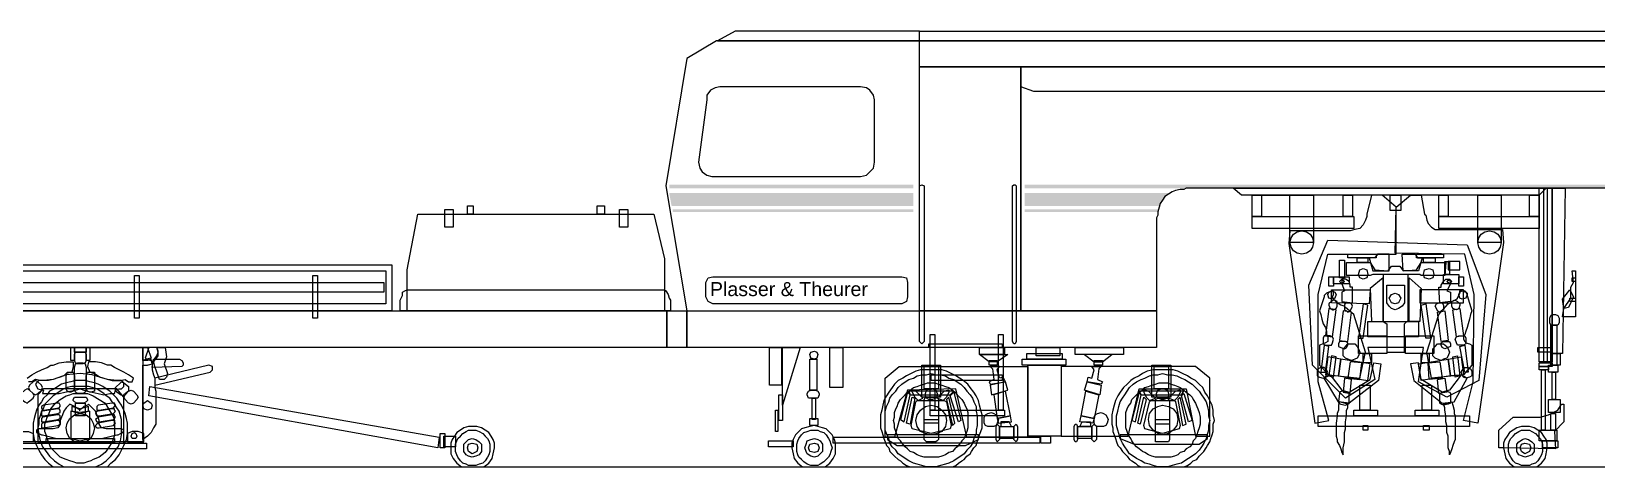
# Model space of a CAD drawing. Extents: x 232357 to 307872, y -9829 to 33775.
# Drawn here: x 281985 to 294250, y 14532 to 17944 of the extents above; entities that cross this region are included whole.
import ezdxf

# ---------------------------------------------------------------- set-up
doc = ezdxf.new("R2010")
doc.units = 0
doc.header["$LTSCALE"] = 750
doc.header["$MEASUREMENT"] = 0
doc.layers.get('0').update_dxf_attribs({"linetype": 'CONTINUOUS'})
doc.styles.add('Roman', font='txt')

msp = doc.modelspace()

# ---------------------------------------------------------------- hatches: boundary and pattern name
at = {"lineweight": -2}
for points in [[(286983, 16742), (288897, 16742), (288897, 16714), (286983, 16714)], [(289767, 16742), (304229, 16742), (304229, 16714), (289767, 16714)], [(288897, 16677), (286983, 16677), (287002, 16576), (288897, 16576)], [(289767, 16677), (290923, 16677), (290913, 16677), (290895, 16668), (290876, 16650), (290858, 16631), (290830, 16594), (290830, 16585), (290830, 16576), (289767, 16576)], [(287011, 16548), (288897, 16548), (288897, 16529), (287011, 16529)], [(289767, 16548), (290812, 16548), (290812, 16529), (289767, 16529)]]:
    msp.add_hatch(color=0, dxfattribs=at).paths.add_polyline_path(points)

# ---------------------------------------------------------------- linework, layer by layer
at = {"color": 0, "lineweight": -2}
for points in [[(288944, 17944), (287501, 17944), (287362, 17870), (288944, 17870), (288944, 17944)], [(288944, 17944), (305496, 17944), (305496, 17870), (288944, 17870), (288944, 17944)], [(288944, 17870), (287353, 17870), (287122, 17732), (286956, 16733), (287122, 15753), (288944, 15753), (288944, 17870)], [(288944, 17870), (305496, 17870), (305496, 17667), (288944, 17667), (288944, 17870)], [(288944, 17667), (289739, 17667), (289739, 15753), (288944, 15753), (288944, 17667)], [(289739, 17667), (304266, 17667)], [(295500, 16714), (291061, 16714), (291052, 16714), (291033, 16714), (291015, 16705), (290987, 16705), (290950, 16696), (290923, 16687), (290895, 16668), (290867, 16650), (290849, 16622), (290830, 16594), (290821, 16566), (290812, 16529), (290812, 16502), (290802, 16483), (290802, 16465), (290802, 16455), (290802, 15753), (289739, 15753), (289739, 17667)], [(289739, 17667), (304284, 17667), (304284, 17537), (304201, 17473), (289841, 17473), (289739, 17510), (289739, 17667)], [(288481, 17510), (287381, 17510), (287344, 17500), (287307, 17482), (287279, 17445), (287279, 17408), (287214, 16918), (287224, 16872), (287242, 16844), (287279, 16816), (287316, 16807), (288481, 16807), (288528, 16816), (288555, 16844), (288583, 16872), (288592, 16918), (288592, 17408), (288583, 17445), (288555, 17482), (288528, 17500), (288481, 17510)], [(288962, 16742), (288962, 16742), (288981, 16733), (288981, 15512), (288962, 15494), (288962, 15494), (288944, 15512), (288944, 16733), (288962, 16742)], [(289683, 16742), (289693, 16742), (289702, 16733), (289702, 15512), (289693, 15494), (289683, 15494), (289674, 15512), (289674, 16733), (289683, 16742)], [(291403, 16714), (293854, 16714), (293798, 16659), (291468, 16659), (291403, 16714)], [(293798, 16714), (293900, 16714), (293900, 15355), (293798, 15355), (293798, 16714)], [(293835, 16714), (293863, 16714), (293863, 15355), (293835, 15355), (293835, 16714)], [(293900, 16714), (294002, 16714), (293983, 15420), (293900, 15420), (293900, 16714)], [(285402, 16576), (285448, 16576), (285448, 16511), (285402, 16511), (285402, 16576)], [(286419, 16576), (286475, 16576), (286475, 16511), (286419, 16511), (286419, 16576)], [(291551, 16659), (291625, 16659), (291625, 16492), (291551, 16492), (291551, 16659)], [(291986, 16659), (291607, 16659), (291986, 16659)], [(291616, 16659), (291875, 16659), (291616, 16659)], [(292569, 16659), (292485, 16659), (292448, 16511), (292448, 16492), (292439, 16465), (292421, 16428), (292393, 16400), (292356, 16391), (292319, 16381), (292282, 16381), (292263, 16381), (291847, 16381), (291838, 16280), (292041, 14874), (292152, 14893), (292069, 15198), (292069, 15882), (292143, 16197), (292679, 16197), (292679, 16566), (292569, 16659)], [(291847, 16659), (292032, 16659), (292032, 16289), (291847, 16289), (291847, 16659)], [(292263, 16659), (292337, 16659), (292337, 16492), (292263, 16492), (292263, 16659)], [(292633, 16659), (292716, 16659), (292716, 16539), (292633, 16539), (292633, 16659)], [(292790, 16659), (292874, 16659), (292901, 16511), (292911, 16502), (292920, 16465), (292929, 16437), (292957, 16409), (292985, 16391), (293031, 16391), (293059, 16391), (293077, 16391), (293512, 16391), (293521, 16289), (293318, 14874), (293207, 14893), (293281, 15198), (293290, 15882), (293216, 16197), (292670, 16206), (292679, 16566), (292790, 16659)], [(293012, 16659), (293086, 16659), (293086, 16492), (293012, 16492), (293012, 16659)], [(293318, 16659), (293502, 16659), (293502, 16289), (293318, 16289), (293318, 16659)], [(293724, 16659), (293798, 16659), (293798, 16492), (293724, 16492), (293724, 16659)], [(285014, 16511), (286863, 16511), (286946, 16160), (286946, 15753), (284930, 15753), (284930, 16076), (285014, 16511)], [(285226, 16548), (285291, 16548), (285291, 16409), (285226, 16409), (285226, 16548)], [(286595, 16548), (286660, 16548), (286660, 16409), (286595, 16409), (286595, 16548)], [(291551, 16492), (292347, 16492), (292347, 16400), (291551, 16400), (291551, 16492)], [(293012, 16492), (293798, 16492), (293798, 16400), (293012, 16400), (293012, 16492)], [(291847, 16289), (291856, 16326), (291875, 16354), (291903, 16372), (291940, 16381), (291977, 16372), (292004, 16354), (292023, 16326), (292032, 16289), (292023, 16252), (292004, 16224), (291977, 16206), (291940, 16197), (291903, 16206), (291875, 16224), (291856, 16252), (291847, 16289)], [(293318, 16289), (293327, 16326), (293345, 16354), (293373, 16372), (293410, 16381), (293447, 16372), (293475, 16354), (293493, 16326), (293502, 16289), (293493, 16252), (293475, 16224), (293447, 16206), (293410, 16197), (293373, 16206), (293345, 16224), (293327, 16252), (293318, 16289)], [(292023, 15327), (291995, 15956), (292143, 16307), (293234, 16271), (293382, 15882), (293327, 15207), (293077, 15078), (292855, 15198), (292892, 15466), (292458, 15466), (292513, 15216), (292282, 15068), (292023, 15327)], [(292300, 16197), (292522, 16197), (292522, 16169), (292300, 16169), (292300, 16197)], [(292624, 16197), (292532, 16197), (292513, 16169), (292467, 16169), (292495, 16067), (292624, 16067), (292624, 16197)], [(292726, 16197), (292827, 16197), (292846, 16169), (292883, 16169), (292855, 16067), (292735, 16067), (292726, 16197)], [(292837, 16197), (293049, 16197), (293049, 16169), (292837, 16169), (292837, 16197)], [(281158, 16113), (284810, 16113), (284810, 15753), (281158, 15753), (281158, 16113)], [(281204, 16067), (284764, 16067), (284764, 15808), (281204, 15808), (281204, 16067)], [(292236, 16150), (292273, 16150), (292273, 16012), (292236, 16012), (292236, 16150)], [(292670, 16104), (292707, 16104), (292735, 16067), (292837, 16076), (292874, 16132), (293068, 16132), (293059, 16030), (292874, 16030), (292864, 16039), (292670, 16039), (292495, 16039), (292476, 16030), (292291, 16030), (292291, 16132), (292476, 16132), (292513, 16076), (292615, 16067), (292642, 16104), (292670, 16104)], [(292374, 16169), (292458, 16169), (292458, 16132), (292374, 16132), (292374, 16169)], [(292384, 16039), (292393, 16076), (292421, 16086), (292448, 16076), (292458, 16039), (292448, 16012), (292421, 16002), (292393, 16012), (292384, 16039)], [(292892, 16169), (292985, 16169), (292985, 16132), (292892, 16132), (292892, 16169)], [(292892, 16039), (292901, 16076), (292938, 16086), (292966, 16076), (292975, 16039), (292966, 16012), (292938, 16002), (292901, 16012), (292892, 16039)], [(293059, 16141), (293096, 16141), (293096, 16039), (293059, 16039), (293059, 16141)], [(293179, 16141), (293086, 16141), (293086, 16076), (293179, 16076), (293179, 16141)], [(294085, 16067), (294085, 15706), (293983, 15706), (293993, 15771), (294048, 15854), (294048, 15938), (294067, 15975), (294057, 16067), (294085, 16067)], [(281204, 15975), (284746, 15975), (284746, 15901), (281204, 15901), (281204, 15975)], [(282794, 16030), (282831, 16030), (282831, 15697), (282794, 15697), (282794, 16030)], [(284191, 16030), (284228, 16030), (284228, 15697), (284191, 15697), (284191, 16030)], [(287325, 16021), (288805, 16021), (288842, 16012), (288851, 15975), (288851, 15864), (288842, 15827), (288805, 15808), (287325, 15808), (287288, 15827), (287270, 15864), (287270, 15975), (287288, 16012), (287325, 16021)], [(292152, 16021), (292189, 16021), (292189, 15947), (292152, 15947), (292152, 16021)], [(292189, 16021), (292310, 16021), (292310, 15965), (292189, 15965), (292189, 16021)], [(292236, 15984), (292254, 16002), (292273, 15984), (292254, 15965), (292236, 15984)], [(292254, 15827), (292337, 15817), (292337, 15938), (292319, 15938), (292319, 15956), (292310, 15984), (292282, 16002), (292254, 16002), (292254, 15965), (292273, 15910), (292254, 15901), (292254, 15827)], [(292578, 16012), (292476, 15928), (292485, 15669), (292578, 15669), (292578, 16012)], [(292605, 15429), (292744, 15429), (292744, 15651), (292772, 15679), (292772, 16039), (292578, 16039), (292578, 15669), (292605, 15651), (292605, 15429)], [(292605, 15956), (292744, 15956), (292744, 15845), (292744, 15817), (292726, 15790), (292698, 15771), (292670, 15762), (292642, 15771), (292624, 15790), (292605, 15817), (292605, 15845), (292605, 15956)], [(292781, 16012), (292874, 15928), (292864, 15669), (292781, 15669), (292781, 16012)], [(293105, 15827), (293022, 15817), (293012, 15938), (293031, 15938), (293031, 15956), (293049, 15984), (293068, 16002), (293096, 16002), (293105, 15965), (293077, 15910), (293105, 15901), (293105, 15827)], [(293049, 16039), (293170, 16039), (293170, 15965), (293049, 15965), (293049, 16039)], [(293077, 15984), (293096, 16002), (293114, 15984), (293096, 15965), (293077, 15984)], [(293170, 16021), (293207, 16021), (293207, 15947), (293170, 15947), (293170, 16021)], [(294057, 16012), (294085, 16012), (294085, 15984), (294057, 15984), (294057, 16012)], [(284940, 15919), (286946, 15919), (286956, 15910), (286974, 15882), (286983, 15854), (286993, 15836), (286993, 15753), (284875, 15753), (284875, 15817), (284875, 15836), (284884, 15854), (284893, 15873), (284893, 15891), (284893, 15901), (284912, 15910), (284930, 15919), (284940, 15919)], [(292115, 15864), (292078, 15753), (292088, 15725), (292097, 15688), (292106, 15651), (292125, 15623), (292134, 15595), (292134, 15568), (292143, 15549), (292143, 15531), (292143, 15512), (292125, 15503), (292106, 15494), (292078, 15485), (292078, 15327), (292152, 15253), (292393, 15226), (292439, 15429), (292347, 15725), (292282, 15780), (292273, 15790), (292245, 15799), (292217, 15817), (292189, 15845), (292180, 15864), (292189, 15882), (292189, 15901), (292180, 15910), (292152, 15901), (292134, 15891), (292115, 15873), (292115, 15864)], [(292143, 15882), (292152, 15901), (292180, 15910), (292199, 15901), (292208, 15882), (292199, 15854), (292180, 15845), (292152, 15854), (292143, 15882)], [(292199, 15836), (292189, 15836), (292171, 15827), (292152, 15808), (292152, 15799), (292162, 15771), (292180, 15762), (292189, 15762), (292208, 15771), (292217, 15790), (292217, 15799), (292217, 15827), (292199, 15836)], [(292171, 15919), (292476, 15919), (292467, 15808), (292171, 15817), (292171, 15919)], [(292624, 15854), (292642, 15882), (292670, 15891), (292698, 15882), (292716, 15854), (292698, 15817), (292670, 15808), (292642, 15817), (292624, 15854)], [(293207, 15919), (292864, 15919), (292864, 15817), (293207, 15817), (293207, 15919)], [(293234, 15873), (293271, 15753), (293262, 15725), (293253, 15688), (293244, 15651), (293234, 15623), (293225, 15595), (293216, 15568), (293207, 15549), (293207, 15531), (293216, 15512), (293225, 15503), (293253, 15494), (293271, 15485), (293271, 15327), (293207, 15253), (292957, 15226), (292920, 15429), (293012, 15725), (293086, 15808), (293096, 15817), (293114, 15827), (293142, 15836), (293160, 15854), (293179, 15891), (293179, 15910), (293197, 15919), (293216, 15910), (293234, 15891), (293234, 15873), (293234, 15873)], [(293133, 15836), (293142, 15836), (293160, 15827), (293179, 15808), (293179, 15799), (293170, 15771), (293151, 15762), (293151, 15762), (293123, 15771), (293114, 15790), (293114, 15799), (293114, 15827), (293133, 15836)], [(293170, 15882), (293179, 15901), (293197, 15910), (293225, 15901), (293234, 15882), (293225, 15854), (293197, 15845), (293179, 15854), (293170, 15882)], [(293983, 15845), (294039, 15919), (294067, 15864), (294030, 15780), (293993, 15771), (293983, 15845)], [(294039, 15854), (294085, 15854), (294085, 15827), (294039, 15827), (294039, 15854)], [(280381, 15753), (286965, 15753), (286965, 15466), (280381, 15466), (280381, 15753)], [(286965, 15753), (287122, 15753), (287122, 15466), (286965, 15466), (286965, 15753)], [(287122, 15753), (290802, 15753), (290802, 15466), (287122, 15466), (287122, 15753)], [(289674, 15753), (289720, 15753), (289674, 15753)], [(292208, 15762), (292152, 15771), (292125, 15558), (292180, 15549), (292208, 15762)], [(292328, 15743), (292263, 15753), (292236, 15521), (292300, 15512), (292328, 15743)], [(292310, 15817), (292300, 15817), (292282, 15817), (292273, 15799), (292273, 15780), (292273, 15762), (292291, 15753), (292300, 15743), (292319, 15753), (292328, 15771), (292337, 15790), (292328, 15808), (292310, 15817)], [(292458, 15799), (292421, 15808), (292384, 15540), (292421, 15540), (292458, 15799)], [(292874, 15799), (292911, 15808), (292948, 15540), (292911, 15540), (292874, 15799)], [(293012, 15817), (293022, 15817), (293040, 15817), (293049, 15799), (293049, 15780), (293049, 15762), (293031, 15753), (293022, 15743), (293003, 15753), (292994, 15771), (292985, 15790), (292994, 15808), (293012, 15817)], [(293003, 15743), (293059, 15753), (293086, 15521), (293031, 15512), (293003, 15743)], [(293123, 15762), (293179, 15771), (293207, 15558), (293151, 15549), (293123, 15762)], [(293900, 15725), (293928, 15725), (293946, 15716), (293956, 15697), (293956, 15660), (293946, 15642), (293928, 15642), (293900, 15642), (293891, 15642), (293882, 15660), (293882, 15697), (293891, 15716), (293900, 15725)], [(292458, 15669), (292855, 15669), (292855, 15549), (292458, 15549), (292458, 15669)], [(293891, 15642), (293937, 15642), (293937, 15327), (293891, 15327), (293891, 15642)], [(281870, 15466), (282859, 15466), (282859, 14726), (281870, 14726), (281870, 15466)], [(282295, 15466), (282323, 15466), (282323, 15364), (282295, 15364), (282295, 15466)], [(282323, 15466), (282415, 15466), (282415, 15429), (282323, 15429), (282323, 15466)], [(282415, 15466), (282443, 15466), (282443, 15364), (282415, 15364), (282415, 15466)], [(282896, 15466), (282924, 15383), (282887, 15374), (282859, 15364), (282859, 15466), (282896, 15466)], [(282905, 15466), (282878, 15383), (282942, 15355), (282961, 15374), (282979, 15401), (282979, 15438), (282970, 15466), (282905, 15466)], [(282942, 15364), (282970, 15401), (282979, 15429), (282970, 15466), (283035, 15466), (283044, 15392), (283026, 15337), (283053, 15263), (283044, 15235), (283026, 15216), (282989, 15216), (282970, 15272), (282952, 15318), (282942, 15364), (282942, 15364)], [(287769, 15466), (287862, 15466), (287862, 15170), (287769, 15170), (287769, 15466)], [(288010, 15466), (287871, 15013), (287871, 15466), (288010, 15466)], [(288241, 15466), (288343, 15466), (288343, 15152), (288241, 15152), (288241, 15466)], [(289018, 15494), (289591, 15494), (289591, 15466), (289018, 15466), (289018, 15494)], [(289027, 15568), (289064, 15568), (289064, 14976), (289027, 14976), (289027, 15568)], [(289415, 15466), (289609, 15466), (289609, 15411), (289415, 15411), (289415, 15466)], [(289563, 15568), (289600, 15568), (289600, 14976), (289563, 14976), (289563, 15568)], [(289859, 15466), (290044, 15466), (290044, 15401), (289859, 15401), (289859, 15466)], [(290164, 15466), (290543, 15466), (290543, 15411), (290164, 15411), (290164, 15466)], [(292152, 15475), (292115, 15485), (292088, 15272), (292125, 15272), (292152, 15475)], [(292162, 15558), (292134, 15558), (292115, 15558), (292106, 15540), (292106, 15521), (292106, 15494), (292125, 15485), (292152, 15485), (292171, 15485), (292180, 15503), (292189, 15531), (292180, 15549), (292162, 15558)], [(292282, 15512), (292254, 15512), (292236, 15512), (292226, 15494), (292226, 15494), (292226, 15475), (292245, 15466), (292273, 15457), (292291, 15466), (292300, 15485), (292300, 15485), (292300, 15503), (292282, 15512)], [(292263, 15429), (292263, 15457), (292282, 15475), (292300, 15494), (292328, 15494), (292356, 15494), (292374, 15475), (292384, 15457), (292393, 15429), (292384, 15401), (292374, 15383), (292356, 15374), (292328, 15364), (292300, 15374), (292282, 15383), (292263, 15401), (292263, 15429)], [(292384, 15558), (292605, 15558), (292605, 15420), (292384, 15420), (292384, 15558)], [(292753, 15558), (292975, 15558), (292975, 15420), (292753, 15420), (292753, 15558)], [(292966, 15429), (292966, 15457), (292985, 15475), (293003, 15494), (293031, 15494), (293049, 15494), (293077, 15475), (293086, 15457), (293096, 15429), (293086, 15401), (293077, 15383), (293049, 15374), (293031, 15364), (293003, 15374), (292985, 15383), (292966, 15401), (292966, 15429)], [(293049, 15512), (293077, 15512), (293096, 15512), (293105, 15494), (293105, 15494), (293105, 15475), (293086, 15466), (293059, 15457), (293040, 15466), (293031, 15485), (293031, 15485), (293031, 15503), (293049, 15512)], [(293170, 15558), (293197, 15558), (293216, 15558), (293225, 15540), (293225, 15521), (293225, 15494), (293207, 15485), (293179, 15485), (293160, 15485), (293151, 15503), (293142, 15531), (293151, 15549), (293170, 15558)], [(293179, 15475), (293216, 15485), (293244, 15272), (293216, 15272), (293179, 15475)], [(293789, 15466), (293891, 15466), (293891, 15429), (293789, 15429), (293789, 15466)], [(281953, 15226), (281990, 15253), (282027, 15272), (282064, 15290), (282110, 15309), (282138, 15327), (282156, 15327), (282203, 15346), (282258, 15355), (282277, 15355), (282314, 15355), (282314, 15318), (282304, 15272), (282258, 15263), (282240, 15244), (282212, 15235), (282184, 15226), (282156, 15216), (282119, 15207), (282092, 15207), (282055, 15207), (282018, 15216), (281990, 15198), (281962, 15198)], [(282341, 15429), (282388, 15429), (282406, 15429), (282415, 15411), (282415, 15364), (282406, 15346), (282388, 15337), (282341, 15337), (282332, 15346), (282323, 15364), (282323, 15411), (282332, 15429), (282341, 15429)], [(282351, 15346), (282388, 15346), (282406, 15337), (282415, 15309), (282415, 15142), (282406, 15115), (282388, 15105), (282351, 15105), (282332, 15115), (282323, 15142), (282323, 15309), (282332, 15337), (282351, 15346)], [(282785, 15226), (282748, 15253), (282711, 15272), (282674, 15290), (282637, 15309), (282609, 15327), (282582, 15327), (282535, 15346), (282489, 15355), (282462, 15355), (282434, 15355), (282425, 15318), (282443, 15272), (282480, 15263), (282508, 15244), (282526, 15235), (282554, 15226), (282591, 15216), (282619, 15207), (282656, 15207), (282683, 15207), (282720, 15216), (282748, 15198), (282776, 15198), (282785, 15226)], [(282933, 15337), (282924, 15374), (282896, 15364), (282859, 15364), (282859, 15327), (282887, 15327), (282933, 15337)], [(282933, 15337), (282933, 15290), (282942, 15253), (282952, 15226), (282952, 15189), (282952, 15152), (282961, 15124), (282961, 15078), (282961, 15041), (282961, 14994), (282961, 14957), (282961, 14911), (282961, 14865), (282942, 14837), (282924, 14800), (282896, 14772), (282859, 14745), (282859, 15327), (282896, 15327), (282933, 15337)], [(283164, 15318), (282933, 15309), (282942, 15374), (283146, 15374), (283164, 15364), (283174, 15346), (283174, 15327), (283164, 15318)], [(288084, 15411), (288093, 15429), (288121, 15438), (288139, 15429), (288148, 15411), (288139, 15383), (288121, 15374), (288093, 15383), (288084, 15411)], [(288084, 15374), (288139, 15374), (288139, 15133), (288084, 15133), (288084, 15374)], [(289415, 15411), (289637, 15411), (289554, 15355), (289489, 15355), (289415, 15411)], [(289489, 15364), (289554, 15364), (289554, 15327), (289489, 15327), (289489, 15364)], [(289748, 15374), (290090, 15374), (290090, 15327), (289748, 15327), (289748, 15374)], [(289785, 15420), (290063, 15420), (290063, 15374), (289785, 15374), (289785, 15420)], [(290451, 15411), (290238, 15411), (290312, 15355), (290377, 15355), (290451, 15411)], [(290312, 15364), (290377, 15364), (290377, 15327), (290312, 15327), (290312, 15364)], [(292559, 15337), (292541, 15207), (292310, 15031), (292226, 15041), (292115, 15226), (292162, 15253), (292254, 15133), (292310, 15115), (292476, 15216), (292504, 15346), (292559, 15337)], [(292245, 15374), (292143, 15392), (292125, 15253), (292226, 15244), (292245, 15374)], [(292208, 15392), (292171, 15401), (292152, 15244), (292189, 15235), (292208, 15392)], [(292476, 15337), (292245, 15374), (292226, 15244), (292458, 15207), (292476, 15337)], [(292411, 15346), (292319, 15355), (292300, 15226), (292393, 15216), (292411, 15346)], [(292421, 15420), (292485, 15420), (292485, 15346), (292421, 15346), (292421, 15420)], [(292790, 15337), (292818, 15207), (293040, 15031), (293133, 15041), (293234, 15226), (293188, 15253), (293096, 15133), (293040, 15115), (292874, 15216), (292855, 15346), (292790, 15337)], [(292855, 15337), (293086, 15374), (293105, 15244), (292874, 15207), (292855, 15337)], [(292874, 15420), (292938, 15420), (292938, 15346), (292874, 15346), (292874, 15420)], [(292929, 15346), (293022, 15355), (293040, 15226), (292938, 15216), (292929, 15346)], [(293086, 15374), (293188, 15392), (293207, 15253), (293105, 15244), (293086, 15374)], [(293123, 15392), (293160, 15401), (293179, 15244), (293142, 15235), (293123, 15392)], [(293798, 15346), (293900, 15346), (293900, 15318), (293798, 15318), (293798, 15346)], [(293900, 15420), (293965, 15420), (293965, 15327), (293900, 15327), (293900, 15420)], [(282369, 15263), (282258, 15253), (282156, 15216), (282082, 15207), (282064, 15207), (282045, 15207), (282027, 15189), (282018, 15179), (282027, 15161), (282036, 15142), (282082, 15133), (282073, 15105), (282082, 15105), (282110, 15105), (282156, 15105), (282184, 15105), (282203, 15105), (282249, 15115), (282286, 15124), (282332, 15133), (282369, 15142), (282397, 15133), (282425, 15124), (282462, 15115), (282508, 15105), (282554, 15096), (282600, 15105), (282628, 15105), (282637, 15105), (282646, 15133), (282674, 15142), (282693, 15142), (282711, 15161), (282711, 15179), (282711, 15189), (282693, 15207), (282674, 15207), (282656, 15207), (282582, 15216), (282462, 15253), (282369, 15263)], [(282286, 15272), (282295, 15272), (282314, 15272), (282323, 15244), (282323, 15142), (282314, 15124), (282295, 15115), (282286, 15115), (282267, 15124), (282258, 15142), (282258, 15244), (282267, 15272), (282286, 15272)], [(282443, 15272), (282452, 15272), (282480, 15272), (282480, 15244), (282480, 15142), (282480, 15124), (282452, 15115), (282443, 15115), (282425, 15124), (282415, 15142), (282415, 15244), (282425, 15272), (282443, 15272)], [(283377, 15327), (282952, 15226), (282952, 15170), (283386, 15272), (283405, 15290), (283405, 15318), (283377, 15327)], [(289203, 14532), (289230, 14541), (289249, 14560), (289277, 14578), (289295, 14588), (289314, 14615), (289341, 14634), (289351, 14652), (289369, 14680), (289388, 14699), (289397, 14726), (289406, 14754), (289415, 14782), (289425, 14809), (289434, 14837), (289434, 14865), (289434, 14893), (289434, 14939), (289425, 14976), (289415, 15013), (289406, 15050), (289388, 15087), (289369, 15115), (289341, 15152), (289323, 15179), (289286, 15207), (289258, 15226), (289230, 15244), (289193, 15263), (289156, 15281), (289119, 15290), (289073, 15290), (289036, 15290), (288999, 15290), (288953, 15290), (288916, 15281), (288879, 15263), (288842, 15244), (288814, 15226), (288777, 15207), (288749, 15179), (288731, 15152), (288703, 15115), (288685, 15087), (288666, 15050), (288657, 15013), (288648, 14976), (288639, 14939), (288639, 14893), (288639, 14865), (288639, 14837), (288648, 14809), (288657, 14782), (288666, 14754), (288676, 14726), (288685, 14699), (288703, 14680), (288712, 14652), (288731, 14634), (288749, 14615), (288777, 14588), (288796, 14578), (288814, 14560), (288842, 14541), (288870, 14532), (289203, 14532)], [(288676, 15226), (288786, 15318), (289794, 15318), (289794, 14763), (289314, 14763), (289230, 15142), (288851, 15133), (288749, 14763), (288676, 14763), (288676, 15226)], [(288676, 14893), (288676, 14930), (288676, 14967), (288685, 15004), (288703, 15041), (288712, 15068), (288731, 15096), (288759, 15124), (288777, 15152), (288805, 15179), (288833, 15198), (288860, 15216), (288897, 15226), (288925, 15244), (288962, 15253), (288999, 15253), (289036, 15263), (289073, 15253), (289110, 15253), (289147, 15244), (289175, 15226), (289212, 15216), (289240, 15198), (289267, 15179), (289295, 15152), (289314, 15124), (289341, 15096), (289360, 15068), (289369, 15041), (289388, 15004), (289388, 14967), (289397, 14930), (289397, 14893), (289397, 14856), (289388, 14819), (289388, 14791), (289369, 14754), (289360, 14717), (289341, 14689), (289314, 14662), (289295, 14634), (289267, 14615), (289240, 14597), (289212, 14578), (289175, 14560), (289147, 14551), (289110, 14541), (289073, 14532), (289036, 14532), (288999, 14532), (288962, 14541), (288925, 14551), (288897, 14560), (288860, 14578), (288833, 14597), (288805, 14615), (288777, 14634), (288759, 14662), (288731, 14689), (288712, 14717), (288703, 14754), (288685, 14791), (288676, 14819), (288676, 14856), (288676, 14893)], [(288962, 15327), (289110, 15327), (289110, 15078), (288962, 15078), (288962, 15327)], [(288981, 15318), (289092, 15318), (289092, 15142), (288981, 15142), (288981, 15318)], [(289036, 15253), (289591, 15253), (289591, 15207), (289036, 15207), (289036, 15253)], [(289498, 15318), (289517, 15300), (289526, 15216), (289489, 15198), (289498, 15179), (289619, 15198), (289600, 15235), (289572, 15226), (289554, 15290), (289572, 15318), (289498, 15318)], [(289794, 15327), (290053, 15327), (290053, 14772), (289794, 14772), (289794, 15327)], [(291218, 15226), (291107, 15318), (290053, 15318), (290053, 14772), (290580, 14772), (290664, 15142), (291033, 15142), (291107, 14772), (291218, 14772), (291218, 15226)], [(290368, 15318), (290349, 15300), (290340, 15216), (290377, 15198), (290368, 15179), (290257, 15198), (290266, 15235), (290294, 15226), (290312, 15290), (290294, 15318), (290368, 15318)], [(291015, 14532), (291043, 14541), (291070, 14560), (291089, 14578), (291117, 14588), (291135, 14615), (291154, 14634), (291172, 14652), (291191, 14680), (291200, 14699), (291218, 14726), (291228, 14754), (291237, 14782), (291246, 14809), (291246, 14837), (291246, 14865), (291255, 14893), (291246, 14939), (291246, 14976), (291237, 15013), (291218, 15050), (291200, 15087), (291181, 15115), (291163, 15152), (291135, 15179), (291107, 15207), (291070, 15226), (291043, 15244), (291006, 15263), (290969, 15281), (290932, 15290), (290895, 15290), (290849, 15290), (290812, 15290), (290775, 15290), (290728, 15281), (290691, 15263), (290664, 15244), (290627, 15226), (290599, 15207), (290571, 15179), (290543, 15152), (290516, 15115), (290497, 15087), (290479, 15050), (290469, 15013), (290460, 14976), (290451, 14939), (290451, 14893), (290451, 14865), (290460, 14837), (290460, 14809), (290469, 14782), (290479, 14754), (290488, 14726), (290497, 14699), (290516, 14680), (290534, 14652), (290553, 14634), (290571, 14615), (290590, 14588), (290608, 14578), (290636, 14560), (290654, 14541), (290682, 14532), (291015, 14532)], [(290488, 14893), (290488, 14930), (290497, 14967), (290506, 15004), (290516, 15041), (290534, 15068), (290553, 15096), (290571, 15124), (290590, 15152), (290617, 15179), (290645, 15198), (290682, 15216), (290710, 15226), (290747, 15244), (290775, 15253), (290812, 15253), (290849, 15263), (290886, 15253), (290923, 15253), (290960, 15244), (290997, 15226), (291024, 15216), (291052, 15198), (291080, 15179), (291107, 15152), (291135, 15124), (291154, 15096), (291172, 15068), (291191, 15041), (291200, 15004), (291209, 14967), (291209, 14930), (291218, 14893), (291209, 14856), (291209, 14819), (291200, 14791), (291191, 14754), (291172, 14717), (291154, 14689), (291135, 14662), (291107, 14634), (291080, 14615), (291052, 14597), (291024, 14578), (290997, 14560), (290960, 14551), (290923, 14541), (290886, 14532), (290849, 14532), (290812, 14532), (290775, 14541), (290747, 14551), (290710, 14560), (290682, 14578), (290645, 14597), (290617, 14615), (290590, 14634), (290571, 14662), (290553, 14689), (290534, 14717), (290516, 14754), (290506, 14791), (290497, 14819), (290488, 14856), (290488, 14893)], [(290765, 15327), (290913, 15327), (290913, 15078), (290765, 15078), (290765, 15327)], [(290784, 15318), (290895, 15318), (290895, 15142), (290784, 15142), (290784, 15318)], [(292115, 15309), (292088, 15309), (292069, 15300), (292060, 15281), (292060, 15263), (292060, 15244), (292078, 15235), (292106, 15226), (292125, 15235), (292134, 15253), (292143, 15272), (292134, 15290), (292115, 15309)], [(292328, 15216), (292273, 15226), (292263, 15115), (292319, 15105), (292328, 15216)], [(293003, 15216), (293059, 15226), (293077, 15115), (293012, 15105), (293003, 15216)], [(293216, 15309), (293244, 15309), (293262, 15300), (293271, 15281), (293271, 15263), (293271, 15244), (293253, 15235), (293225, 15226), (293207, 15235), (293197, 15253), (293188, 15272), (293197, 15290), (293216, 15309)], [(293798, 15318), (293872, 15318), (293872, 15290), (293798, 15290), (293798, 15318)], [(293817, 15290), (293845, 15290), (293845, 14819), (293817, 14819), (293817, 15290)], [(293872, 15327), (293946, 15327), (293946, 15272), (293872, 15272), (293872, 15327)], [(293900, 15272), (293928, 15272), (293928, 15059), (293900, 15059), (293900, 15272)], [(281962, 15041), (281999, 15068), (282008, 15087), (281999, 15105), (281971, 15133), (281953, 15142), (281934, 15133), (281907, 15105), (281897, 15087), (281897, 15068), (281934, 15041), (281953, 15031), (281962, 15041)], [(282036, 15105), (282064, 15133), (282073, 15152), (282064, 15170), (282036, 15198), (282018, 15207), (281999, 15198), (281971, 15170), (281962, 15152), (281971, 15133), (281999, 15105), (282018, 15096), (282036, 15105)], [(282582, 14532), (282609, 14560), (282646, 14588), (282674, 14625), (282693, 14662), (282711, 14699), (282730, 14745), (282739, 14791), (282739, 14837), (282739, 14874), (282730, 14911), (282720, 14948), (282711, 14976), (282693, 15013), (282674, 15041), (282656, 15068), (282628, 15096), (282600, 15124), (282572, 15142), (282545, 15161), (282508, 15179), (282480, 15189), (282443, 15198), (282406, 15207), (282369, 15207), (282332, 15207), (282295, 15198), (282258, 15189), (282221, 15179), (282193, 15161), (282166, 15142), (282129, 15124), (282110, 15096), (282082, 15068), (282064, 15041), (282045, 15013), (282027, 14976), (282018, 14948), (282008, 14911), (281999, 14874), (281999, 14837), (281999, 14791), (282008, 14745), (282027, 14699), (282045, 14662), (282064, 14625), (282092, 14588), (282119, 14560), (282156, 14532), (282582, 14532)], [(282489, 14532), (282535, 14551), (282572, 14578), (282609, 14615), (282637, 14652), (282665, 14689), (282683, 14735), (282693, 14782), (282693, 14837), (282693, 14865), (282693, 14902), (282683, 14930), (282674, 14967), (282656, 14994), (282637, 15022), (282619, 15041), (282600, 15068), (282572, 15087), (282554, 15105), (282526, 15124), (282498, 15142), (282462, 15152), (282434, 15161), (282406, 15161), (282369, 15161), (282332, 15161), (282304, 15161), (282267, 15152), (282240, 15142), (282212, 15124), (282184, 15105), (282156, 15087), (282138, 15068), (282110, 15041), (282092, 15022), (282082, 14994), (282064, 14967), (282055, 14930), (282045, 14902), (282045, 14865), (282036, 14837), (282045, 14782), (282055, 14735), (282073, 14689), (282101, 14652), (282129, 14615), (282166, 14578), (282203, 14551), (282240, 14532), (282489, 14532)], [(282036, 15096), (282036, 14726), (282711, 14717), (282711, 15078), (282656, 15142), (282082, 15142), (282036, 15096)], [(282092, 14837), (282092, 14865), (282101, 14893), (282110, 14920), (282119, 14939), (282138, 14985), (282175, 15031), (282212, 15059), (282258, 15087), (282286, 15096), (282314, 15105), (282341, 15105), (282369, 15105), (282397, 15105), (282425, 15105), (282452, 15096), (282471, 15087), (282517, 15059), (282563, 15031), (282591, 14985), (282619, 14939), (282628, 14920), (282637, 14893), (282637, 14865), (282637, 14837), (282637, 14809), (282637, 14782), (282628, 14754), (282619, 14726), (282591, 14680), (282563, 14643), (282517, 14606), (282471, 14588), (282452, 14578), (282425, 14569), (282397, 14560), (282369, 14560), (282341, 14560), (282314, 14569), (282286, 14578), (282258, 14588), (282212, 14606), (282175, 14643), (282138, 14680), (282119, 14726), (282110, 14754), (282101, 14782), (282092, 14809), (282092, 14837)], [(282683, 15096), (282646, 15124), (282646, 15142), (282646, 15152), (282683, 15189), (282693, 15198), (282711, 15189), (282748, 15161), (282748, 15142), (282748, 15124), (282711, 15096), (282702, 15087), (282683, 15096)], [(282748, 15031), (282720, 15059), (282711, 15078), (282720, 15096), (282748, 15124), (282767, 15133), (282785, 15124), (282813, 15096), (282822, 15078), (282813, 15059), (282785, 15031), (282767, 15022), (282748, 15031)], [(282915, 15161), (285180, 14763), (285171, 14680), (282905, 15087), (282915, 15161)], [(287843, 15096), (287871, 15096), (287871, 14893), (287843, 14893), (287843, 15096)], [(288093, 15133), (288130, 15133), (288148, 15124), (288158, 15105), (288158, 15096), (288148, 15068), (288130, 15068), (288093, 15068), (288074, 15068), (288065, 15096), (288065, 15105), (288074, 15124), (288093, 15133)], [(288740, 14893), (288749, 14920), (288749, 14957), (288759, 14985), (288768, 15004), (288777, 15031), (288796, 15059), (288814, 15078), (288833, 15096), (288851, 15115), (288870, 15133), (288897, 15152), (288925, 15161), (288953, 15170), (288981, 15179), (289008, 15189), (289036, 15189), (289064, 15189), (289092, 15179), (289119, 15170), (289147, 15161), (289175, 15152), (289203, 15133), (289221, 15115), (289240, 15096), (289258, 15078), (289277, 15059), (289295, 15031), (289304, 15004), (289314, 14985), (289323, 14957), (289323, 14920), (289323, 14893), (289323, 14865), (289323, 14837), (289314, 14809), (289304, 14782), (289295, 14754), (289277, 14735), (289258, 14708), (289240, 14689), (289221, 14671), (289203, 14652), (289175, 14643), (289147, 14625), (289119, 14615), (289092, 14606), (289064, 14606), (289036, 14606), (289008, 14606), (288981, 14606), (288953, 14615), (288925, 14625), (288897, 14643), (288870, 14652), (288851, 14671), (288833, 14689), (288814, 14708), (288796, 14735), (288777, 14754), (288768, 14782), (288759, 14809), (288749, 14837), (288749, 14865), (288740, 14893)], [(288851, 15115), (288796, 14902), (288823, 14883), (288870, 15096), (288851, 15115)], [(288870, 15096), (289184, 15096), (289212, 15124), (288860, 15124), (288870, 15096)], [(288971, 15068), (288916, 15124), (288897, 15133), (288879, 15133), (288888, 15115), (288907, 15078), (288934, 15050), (288971, 15068)], [(289018, 15142), (289045, 15142), (289073, 15133), (289082, 15105), (289082, 15087), (289073, 15068), (289045, 15059), (289018, 15059), (288999, 15068), (288990, 15087), (288990, 15105), (288999, 15133), (289018, 15142)], [(289082, 15068), (289138, 15124), (289166, 15133), (289175, 15133), (289175, 15115), (289156, 15078), (289129, 15050), (289082, 15068)], [(289212, 15115), (289267, 14893), (289249, 14883), (289184, 15087), (289212, 15115)], [(289508, 15096), (289637, 15133), (289619, 15198), (289498, 15170), (289508, 15096)], [(289656, 14930), (289619, 15124), (289526, 15096), (289554, 14911), (289656, 14930)], [(290211, 14930), (290248, 15124), (290349, 15096), (290312, 14911), (290211, 14930)], [(290358, 15096), (290238, 15133), (290257, 15198), (290368, 15170), (290358, 15096)], [(290562, 14893), (290562, 14920), (290562, 14957), (290571, 14985), (290580, 15004), (290599, 15031), (290608, 15059), (290627, 15078), (290645, 15096), (290664, 15115), (290691, 15133), (290710, 15152), (290738, 15161), (290765, 15170), (290793, 15179), (290821, 15189), (290849, 15189), (290886, 15189), (290913, 15179), (290941, 15170), (290969, 15161), (290987, 15152), (291015, 15133), (291033, 15115), (291061, 15096), (291080, 15078), (291089, 15059), (291107, 15031), (291117, 15004), (291126, 14985), (291135, 14957), (291144, 14920), (291144, 14893), (291144, 14865), (291135, 14837), (291126, 14809), (291117, 14782), (291107, 14754), (291089, 14735), (291080, 14708), (291061, 14689), (291033, 14671), (291015, 14652), (290987, 14643), (290969, 14625), (290941, 14615), (290913, 14606), (290886, 14606), (290849, 14606), (290821, 14606), (290793, 14606), (290765, 14615), (290738, 14625), (290710, 14643), (290691, 14652), (290664, 14671), (290645, 14689), (290627, 14708), (290608, 14735), (290599, 14754), (290580, 14782), (290571, 14809), (290562, 14837), (290562, 14865), (290562, 14893)], [(290664, 15115), (290608, 14893), (290636, 14883), (290682, 15096), (290664, 15115)], [(290682, 15096), (290997, 15096), (291015, 15124), (290664, 15124), (290682, 15096)], [(290793, 15068), (290738, 15124), (290710, 15133), (290701, 15133), (290701, 15115), (290719, 15078), (290747, 15050), (290793, 15068)], [(290839, 15142), (290858, 15142), (290886, 15133), (290895, 15105), (290895, 15087), (290886, 15068), (290858, 15059), (290839, 15059), (290812, 15068), (290802, 15087), (290802, 15105), (290812, 15133), (290839, 15142)], [(290895, 15068), (290950, 15124), (290978, 15133), (290987, 15133), (290987, 15115), (290969, 15078), (290941, 15050), (290895, 15068)], [(291015, 15105), (291080, 14893), (291052, 14883), (290997, 15087), (291015, 15105)], [(292291, 15115), (292254, 15124), (292236, 15115), (292236, 15105), (292226, 15041), (292226, 15031), (292245, 15022), (292282, 15013), (292300, 15022), (292310, 15031), (292310, 15096), (292310, 15105), (292291, 15115)], [(292393, 15170), (292476, 15170), (292476, 14976), (292393, 14976), (292393, 15170)], [(292883, 15170), (292957, 15170), (292957, 14976), (292883, 14976), (292883, 15170)], [(293040, 15115), (293077, 15124), (293096, 15115), (293105, 15105), (293105, 15041), (293105, 15031), (293086, 15022), (293049, 15013), (293031, 15022), (293022, 15031), (293022, 15096), (293022, 15105), (293040, 15115)], [(282360, 14754), (282535, 14754), (282656, 14782), (282665, 14782), (282683, 14791), (282702, 14800), (282711, 14819), (282693, 14828), (282674, 14828), (282656, 14828), (282646, 14828), (282572, 14828), (282535, 14837), (282517, 14865), (282517, 14893), (282508, 14920), (282498, 14939), (282489, 14967), (282462, 14994), (282434, 15022), (282425, 15013), (282397, 15004), (282378, 14985), (282360, 14976), (282360, 14976), (282369, 14976), (282351, 14985), (282323, 15004), (282304, 15013), (282286, 15022), (282258, 14994), (282240, 14967), (282230, 14939), (282221, 14920), (282212, 14893), (282212, 14865), (282193, 14837), (282156, 14828), (282082, 14828), (282073, 14828), (282055, 14828), (282036, 14828), (282027, 14819), (282027, 14800), (282045, 14791), (282064, 14782), (282073, 14782), (282184, 14754), (282360, 14754)], [(282193, 15031), (282082, 15013), (282064, 15004), (282064, 14994), (282064, 14994), (282073, 14976), (282082, 14976), (282203, 14994), (282212, 15004), (282212, 15013), (282212, 15013), (282203, 15031), (282193, 15031)], [(282193, 14985), (282073, 14967), (282064, 14967), (282064, 14948), (282064, 14948), (282064, 14930), (282082, 14930), (282193, 14948), (282212, 14957), (282212, 14967), (282212, 14976), (282203, 14985), (282193, 14985)], [(282443, 14967), (282369, 14957), (282295, 14967), (282295, 14754), (282369, 14735), (282443, 14754), (282443, 14967)], [(282434, 15004), (282369, 14985), (282304, 15004), (282304, 14967), (282369, 14948), (282434, 14967), (282434, 15004)], [(282341, 15078), (282397, 15078), (282415, 15078), (282425, 15059), (282425, 15050), (282415, 15041), (282397, 15031), (282341, 15031), (282323, 15041), (282314, 15050), (282314, 15059), (282323, 15078), (282341, 15078)], [(282332, 15031), (282406, 15031), (282406, 14930), (282332, 14930), (282332, 15031)], [(282619, 14985), (282508, 14967), (282498, 14967), (282489, 14948), (282489, 14948), (282498, 14930), (282517, 14930), (282628, 14948), (282637, 14957), (282646, 14967), (282637, 14976), (282637, 14985), (282619, 14985)], [(282619, 15031), (282508, 15013), (282498, 15004), (282498, 14994), (282498, 14994), (282498, 14976), (282517, 14976), (282628, 14994), (282637, 15004), (282646, 15013), (282646, 15013), (282637, 15031), (282619, 15031)], [(282859, 15013), (282868, 15031), (282896, 15050), (282924, 15031), (282933, 15013), (282924, 14985), (282896, 14976), (282868, 14985), (282859, 15013)], [(287816, 14976), (287834, 14976), (287834, 14809), (287816, 14809), (287816, 14976)], [(288102, 15068), (288130, 15068), (288130, 14902), (288102, 14902), (288102, 15068)], [(288842, 14874), (288888, 15078), (288907, 15068), (288870, 14865), (288842, 14874)], [(289036, 15050), (289138, 15050), (289156, 15041), (289193, 14856), (289184, 14828), (289036, 14791), (288888, 14828), (288879, 14856), (288916, 15041), (288925, 15050), (289036, 15050)], [(288916, 14893), (288925, 14939), (288953, 14976), (288990, 15004), (289036, 15013), (289082, 15004), (289119, 14976), (289147, 14939), (289156, 14893), (289147, 14846), (289119, 14809), (289082, 14791), (289036, 14782), (288990, 14791), (288953, 14809), (288925, 14846), (288916, 14893)], [(288999, 15078), (289073, 15078), (289082, 15078), (289092, 15059), (289092, 14745), (289082, 14735), (289073, 14726), (288999, 14726), (288990, 14735), (288981, 14745), (288981, 15059), (288990, 15078), (288999, 15078)], [(289027, 14976), (289609, 14976), (289609, 14930), (289027, 14930), (289027, 14976)], [(289221, 14874), (289175, 15078), (289156, 15059), (289203, 14856), (289221, 14874)], [(290654, 14874), (290701, 15078), (290719, 15059), (290673, 14865), (290654, 14874)], [(290849, 15050), (290941, 15050), (290950, 15041), (290987, 14856), (290978, 14828), (290849, 14791), (290710, 14828), (290701, 14856), (290747, 15041), (290756, 15050), (290849, 15050)], [(290738, 14902), (290747, 14948), (290775, 14985), (290812, 15004), (290849, 15013), (290895, 15004), (290932, 14985), (290960, 14948), (290969, 14902), (290960, 14856), (290932, 14819), (290895, 14791), (290849, 14782), (290812, 14791), (290775, 14819), (290747, 14856), (290738, 14902)], [(290812, 15068), (290886, 15068), (290895, 15059), (290904, 15050), (290904, 14745), (290895, 14726), (290886, 14726), (290812, 14726), (290793, 14726), (290793, 14745), (290793, 15050), (290793, 15059), (290812, 15068)], [(291033, 14865), (290987, 15078), (290969, 15059), (291006, 14856), (291033, 14865)], [(292236, 15041), (292226, 15013), (292226, 14976), (292217, 14948), (292217, 14930), (292208, 14874), (292208, 14828), (292208, 14800), (292208, 14772), (292217, 14745), (292217, 14726), (292236, 14699), (292245, 14671), (292254, 14643), (292263, 14625), (292263, 14652), (292263, 14680), (292273, 14726), (292273, 14772), (292273, 14800), (292282, 14828), (292282, 14856), (292282, 14883), (292291, 14930), (292291, 14976), (292300, 14994), (292300, 15022), (292236, 15041)], [(292347, 14976), (292532, 14976), (292532, 14930), (292347, 14930), (292347, 14976)], [(292827, 14976), (293012, 14976), (293012, 14930), (292827, 14930), (292827, 14976)], [(293114, 15041), (293123, 15013), (293133, 14976), (293133, 14948), (293142, 14930), (293142, 14874), (293142, 14828), (293142, 14800), (293142, 14772), (293142, 14745), (293133, 14726), (293123, 14699), (293114, 14671), (293105, 14643), (293096, 14625), (293096, 14652), (293086, 14680), (293086, 14726), (293086, 14772), (293077, 14800), (293077, 14828), (293077, 14856), (293068, 14883), (293068, 14930), (293059, 14976), (293059, 14994), (293049, 15022), (293114, 15041)], [(293521, 14680), (293484, 14680), (293484, 14819), (293595, 14920), (293808, 14920), (293872, 14939), (293946, 14976), (293974, 15022), (293993, 15022), (293993, 14883), (293919, 14809), (293928, 14671), (293521, 14680)], [(293872, 15059), (293965, 15059), (293965, 14957), (293872, 14957), (293872, 15059)], [(282193, 14939), (282073, 14920), (282064, 14911), (282064, 14902), (282064, 14902), (282064, 14883), (282082, 14883), (282193, 14902), (282212, 14911), (282212, 14920), (282212, 14930), (282203, 14939), (282193, 14939)], [(282193, 14893), (282073, 14874), (282064, 14865), (282064, 14856), (282064, 14846), (282064, 14837), (282082, 14837), (282193, 14856), (282212, 14865), (282212, 14874), (282212, 14874), (282203, 14893), (282193, 14893)], [(282258, 14837), (282267, 14874), (282286, 14911), (282323, 14939), (282369, 14948), (282415, 14939), (282452, 14911), (282471, 14874), (282480, 14837), (282471, 14791), (282452, 14754), (282415, 14726), (282369, 14726), (282323, 14726), (282286, 14754), (282267, 14791), (282258, 14837)], [(282619, 14939), (282508, 14920), (282498, 14911), (282489, 14902), (282489, 14902), (282498, 14883), (282517, 14883), (282628, 14902), (282637, 14911), (282646, 14920), (282637, 14930), (282637, 14939), (282619, 14939)], [(282619, 14893), (282508, 14874), (282498, 14865), (282489, 14856), (282489, 14846), (282498, 14837), (282517, 14837), (282628, 14856), (282637, 14865), (282646, 14874), (282637, 14874), (282637, 14893), (282619, 14893)], [(285532, 14532), (285569, 14560), (285596, 14597), (285605, 14634), (285615, 14680), (285615, 14717), (285605, 14745), (285587, 14772), (285569, 14800), (285541, 14819), (285513, 14837), (285476, 14846), (285439, 14846), (285411, 14846), (285374, 14837), (285347, 14819), (285319, 14800), (285300, 14772), (285282, 14745), (285273, 14717), (285273, 14680), (285273, 14634), (285291, 14597), (285319, 14560), (285356, 14532), (285532, 14532)], [(288204, 14532), (288241, 14560), (288269, 14597), (288287, 14634), (288287, 14680), (288287, 14717), (288278, 14745), (288259, 14782), (288241, 14800), (288213, 14828), (288185, 14837), (288148, 14846), (288121, 14856), (288084, 14846), (288047, 14837), (288019, 14828), (287991, 14800), (287973, 14782), (287954, 14745), (287945, 14717), (287945, 14680), (287954, 14634), (287963, 14597), (287991, 14560), (288028, 14532), (288204, 14532)], [(288084, 14911), (288148, 14911), (288148, 14856), (288084, 14856), (288084, 14911)], [(288981, 14902), (289092, 14902), (289092, 14874), (288981, 14874), (288981, 14902)], [(289452, 14902), (289452, 14920), (289462, 14939), (289480, 14948), (289508, 14957), (289526, 14948), (289545, 14939), (289554, 14920), (289563, 14902), (289554, 14874), (289545, 14856), (289526, 14846), (289508, 14846), (289480, 14846), (289462, 14856), (289452, 14874), (289452, 14902)], [(289554, 14865), (289554, 14865), (289572, 14846), (289572, 14745), (289554, 14726), (289554, 14726), (289545, 14745), (289545, 14846), (289554, 14865)], [(289665, 14883), (289656, 14930), (289554, 14911), (289563, 14874), (289665, 14883)], [(289572, 14846), (289683, 14846), (289683, 14754), (289572, 14754), (289572, 14846)], [(289665, 14846), (289646, 14883), (289582, 14883), (289582, 14846), (289665, 14846)], [(289702, 14865), (289702, 14865), (289711, 14846), (289711, 14745), (289702, 14726), (289702, 14726), (289683, 14745), (289683, 14846), (289702, 14865)], [(290164, 14865), (290174, 14865), (290183, 14846), (290183, 14745), (290174, 14726), (290164, 14726), (290155, 14745), (290155, 14846), (290164, 14865)], [(290183, 14846), (290294, 14846), (290294, 14754), (290183, 14754), (290183, 14846)], [(290201, 14883), (290211, 14930), (290312, 14911), (290303, 14874), (290201, 14883)], [(290201, 14846), (290220, 14883), (290284, 14883), (290284, 14846), (290201, 14846)], [(290312, 14865), (290312, 14865), (290331, 14846), (290331, 14745), (290312, 14726), (290312, 14726), (290294, 14745), (290294, 14846), (290312, 14865)], [(290312, 14902), (290312, 14920), (290321, 14939), (290340, 14948), (290368, 14957), (290386, 14948), (290405, 14939), (290414, 14920), (290423, 14902), (290414, 14874), (290405, 14856), (290386, 14846), (290368, 14846), (290340, 14846), (290321, 14856), (290312, 14874), (290312, 14902)], [(290793, 14902), (290904, 14902), (290904, 14865), (290793, 14865), (290793, 14902)], [(292069, 14930), (293253, 14930), (293253, 14846), (292069, 14846), (292069, 14930)], [(292421, 14856), (292458, 14856), (292458, 14819), (292421, 14819), (292421, 14856)], [(292892, 14856), (292938, 14856), (292938, 14819), (292892, 14819), (292892, 14856)], [(293780, 14532), (293817, 14560), (293845, 14597), (293854, 14634), (293863, 14680), (293863, 14717), (293854, 14745), (293835, 14772), (293817, 14800), (293789, 14819), (293761, 14837), (293724, 14846), (293697, 14846), (293660, 14846), (293623, 14837), (293595, 14819), (293567, 14800), (293549, 14772), (293530, 14745), (293521, 14717), (293521, 14680), (293530, 14634), (293539, 14597), (293567, 14560), (293604, 14532), (293780, 14532)], [(293891, 14948), (293928, 14948), (293928, 14819), (293891, 14819), (293891, 14948)], [(281879, 14791), (281916, 14809), (281962, 14809), (281999, 14791), (281999, 14726), (281879, 14726), (281879, 14791)], [(282101, 14754), (282637, 14754), (282637, 14717), (282101, 14717), (282101, 14754)], [(282868, 14791), (282822, 14809), (282776, 14809), (282739, 14791), (282739, 14726), (282868, 14726), (282868, 14791)], [(282767, 14772), (282776, 14791), (282794, 14800), (282804, 14791), (282813, 14772), (282804, 14754), (282794, 14754), (282776, 14754), (282767, 14772)], [(285189, 14791), (285226, 14791), (285226, 14680), (285189, 14680), (285189, 14791)], [(285217, 14772), (285310, 14772), (285310, 14689), (285217, 14689), (285217, 14772)], [(285310, 14680), (285310, 14708), (285319, 14735), (285328, 14754), (285347, 14772), (285365, 14791), (285393, 14809), (285411, 14819), (285439, 14819), (285467, 14819), (285495, 14809), (285522, 14791), (285541, 14772), (285559, 14754), (285569, 14735), (285578, 14708), (285578, 14680), (285578, 14652), (285569, 14625), (285559, 14606), (285541, 14578), (285522, 14560), (285495, 14551), (285467, 14541), (285439, 14541), (285411, 14541), (285393, 14551), (285365, 14560), (285347, 14578), (285328, 14606), (285319, 14625), (285310, 14652), (285310, 14680)], [(285374, 14680), (285374, 14708), (285393, 14726), (285411, 14745), (285439, 14754), (285467, 14745), (285495, 14726), (285513, 14708), (285513, 14680), (285513, 14652), (285495, 14625), (285467, 14615), (285439, 14606), (285411, 14615), (285393, 14625), (285374, 14652), (285374, 14680)], [(287760, 14735), (287954, 14735), (287954, 14689), (287760, 14689), (287760, 14735)], [(287982, 14680), (287982, 14708), (287991, 14735), (288000, 14754), (288019, 14782), (288037, 14800), (288065, 14809), (288093, 14819), (288121, 14819), (288148, 14819), (288167, 14809), (288195, 14800), (288213, 14782), (288232, 14754), (288241, 14735), (288250, 14708), (288259, 14680), (288250, 14652), (288241, 14625), (288232, 14606), (288213, 14588), (288195, 14569), (288167, 14551), (288148, 14541), (288121, 14541), (288093, 14541), (288065, 14551), (288037, 14569), (288019, 14588), (288000, 14606), (287991, 14625), (287982, 14652), (287982, 14680)], [(288047, 14680), (288056, 14708), (288065, 14735), (288093, 14745), (288121, 14754), (288148, 14745), (288167, 14735), (288185, 14708), (288185, 14680), (288185, 14652), (288167, 14634), (288148, 14615), (288121, 14606), (288093, 14615), (288065, 14634), (288056, 14652), (288047, 14680)], [(288269, 14763), (289887, 14763), (289887, 14717), (288269, 14717), (288269, 14763)], [(289406, 14782), (288694, 14782), (288694, 14745), (288768, 14699), (289304, 14699), (289406, 14745), (289406, 14782)], [(289896, 14772), (289970, 14772), (289970, 14717), (289896, 14717), (289896, 14772)], [(291200, 14782), (290516, 14782), (290516, 14754), (290627, 14708), (291135, 14708), (291200, 14754), (291200, 14782)], [(293558, 14680), (293558, 14708), (293567, 14735), (293576, 14754), (293595, 14772), (293613, 14791), (293641, 14809), (293660, 14819), (293697, 14819), (293724, 14819), (293743, 14809), (293771, 14791), (293789, 14772), (293808, 14754), (293817, 14735), (293826, 14708), (293826, 14680), (293826, 14652), (293817, 14625), (293808, 14606), (293789, 14578), (293771, 14560), (293743, 14551), (293724, 14541), (293697, 14541), (293660, 14541), (293641, 14551), (293613, 14560), (293595, 14578), (293576, 14606), (293567, 14625), (293558, 14652), (293558, 14680)], [(293623, 14680), (293623, 14708), (293641, 14726), (293669, 14745), (293687, 14754), (293715, 14745), (293743, 14726), (293761, 14708), (293761, 14680), (293761, 14652), (293743, 14625), (293715, 14615), (293687, 14606), (293669, 14615), (293641, 14625), (293623, 14652), (293623, 14680)], [(293798, 14819), (293937, 14819), (293937, 14735), (293798, 14735), (293798, 14819)], [(293826, 14735), (293946, 14735), (293946, 14680), (293826, 14680), (293826, 14735)], [(281842, 14717), (282887, 14717), (282887, 14671), (281842, 14671), (281842, 14717)], [(285402, 14680), (285411, 14708), (285439, 14717), (285476, 14708), (285485, 14680), (285476, 14652), (285439, 14634), (285411, 14652), (285402, 14680)], [(288074, 14680), (288084, 14708), (288121, 14717), (288148, 14708), (288158, 14680), (288148, 14652), (288121, 14643), (288084, 14652), (288074, 14680)], [(293650, 14680), (293660, 14708), (293687, 14717), (293724, 14708), (293734, 14680), (293724, 14652), (293687, 14634), (293660, 14652), (293650, 14680)], [(279632, 14532), (307872, 14532)]]:
    msp.add_lwpolyline(points, dxfattribs=at)

# ---------------------------------------------------------------- texts
at = {"color": 0, "linetype": 'Continuous', "lineweight": -2, "insert": (287302, 15979), "char_height": 110, "attachment_point": 1, "style": 'Roman'}
msp.add_mtext_dynamic_manual_height_columns('{\\fSwis721 Blk BT|b0|i0|c0|p34;Plasser & Theurer}', width=2071.06, gutter_width=1, heights=[0], dxfattribs=at)

doc.saveas('drawing.dxf')
